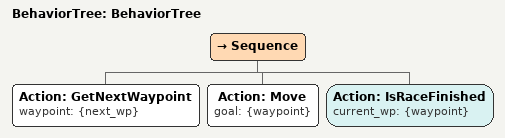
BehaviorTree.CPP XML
<?xml version="1.0"?>
<root main_tree_to_execute="BehaviorTree">
    <BehaviorTree ID="BehaviorTree">
        <Sequence>
            <Action ID="GetNextWaypoint" waypoint="{next_wp}"/>
            <Action ID="Move" goal="{waypoint}"/>
            <Action ID="IsRaceFinished" current_wp="{waypoint}"/>
        </Sequence>
    </BehaviorTree>
</root>
